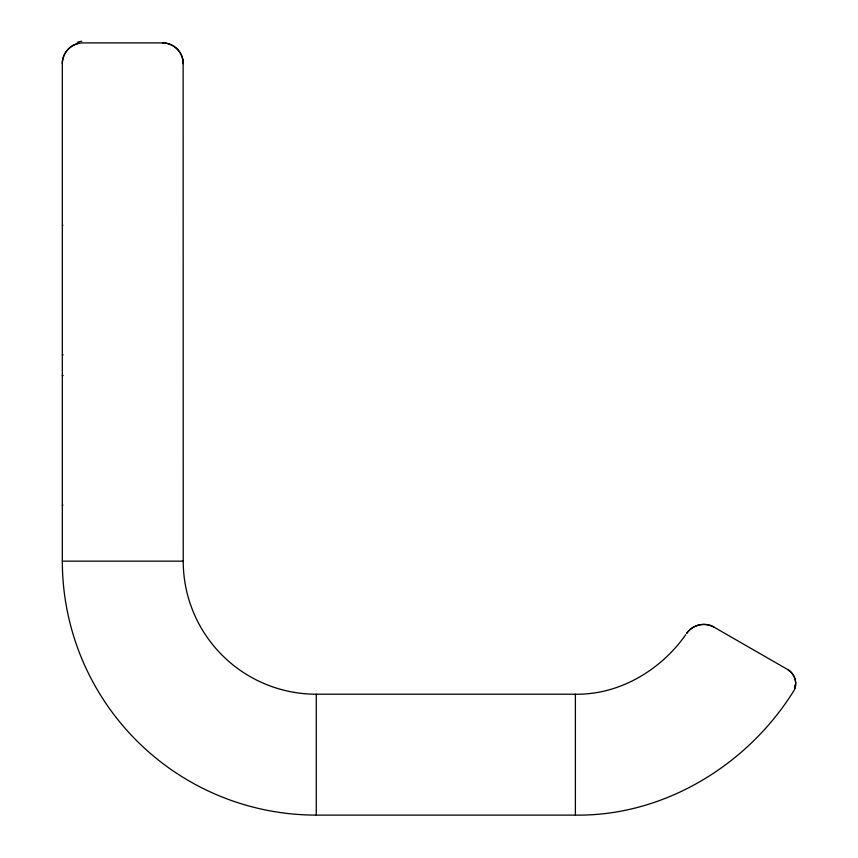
<?xml version="1.0" encoding="UTF-8"?>
<svg xmlns="http://www.w3.org/2000/svg" width="858" height="858" viewBox="0 0 858 858"><rect width="100%" height="100%" fill="white"/><g stroke="black" fill="none" stroke-linecap="round" stroke-linejoin="round"><path stroke-width="1.29" d="M686.593 633.504C692.32 624.678 705.094 621.728 714.092 627.187L787.976 669.712A16.259 16.259 0 0 1 794.454 689.735C748.519 764.639 664.253 816.387 575.396 815.1L316.27 815.1A253.925 253.925 0 0 1 62.334 561.153L62.323 63.631C62.151 54.172 69.305 45.27 78.582 43.393M795.248 687.258C796.9 680.641 793.811 673.219 787.976 669.712M795.109 687.794L794.916 688.459M685.66 634.802C660.746 670.205 619.337 694.948 575.396 694.208L316.27 694.208A133.044 133.044 0 0 1 183.226 561.153L183.129 61.765M183.119 61.647C182.357 51.319 172.844 42.675 162.484 42.9L83.054 42.9A20.731 20.731 0 0 0 62.323 63.631M62.323 225.246L62.988 225.246M62.323 354.804L63.127 354.804M62.323 375.536L63.127 375.536M62.323 505.105L62.988 505.105M62.323 561.153L183.215 561.153M182.872 59.878L183.215 63.631A20.731 20.731 0 0 0 162.484 42.9M575.396 694.208L575.396 815.1M316.27 694.208L316.27 815.1M686.883 633.107A20.731 20.731 0 0 1 714.092 627.187M794.905 685.231A9.481 0.912 -77.8 0 1 794.798 685.66M794.712 686.454A18.629 7.593 79 0 1 794.605 686.99M77.359 42.353A21.343 11.883 24.8 0 1 81.81 41.27"/></g></svg>
